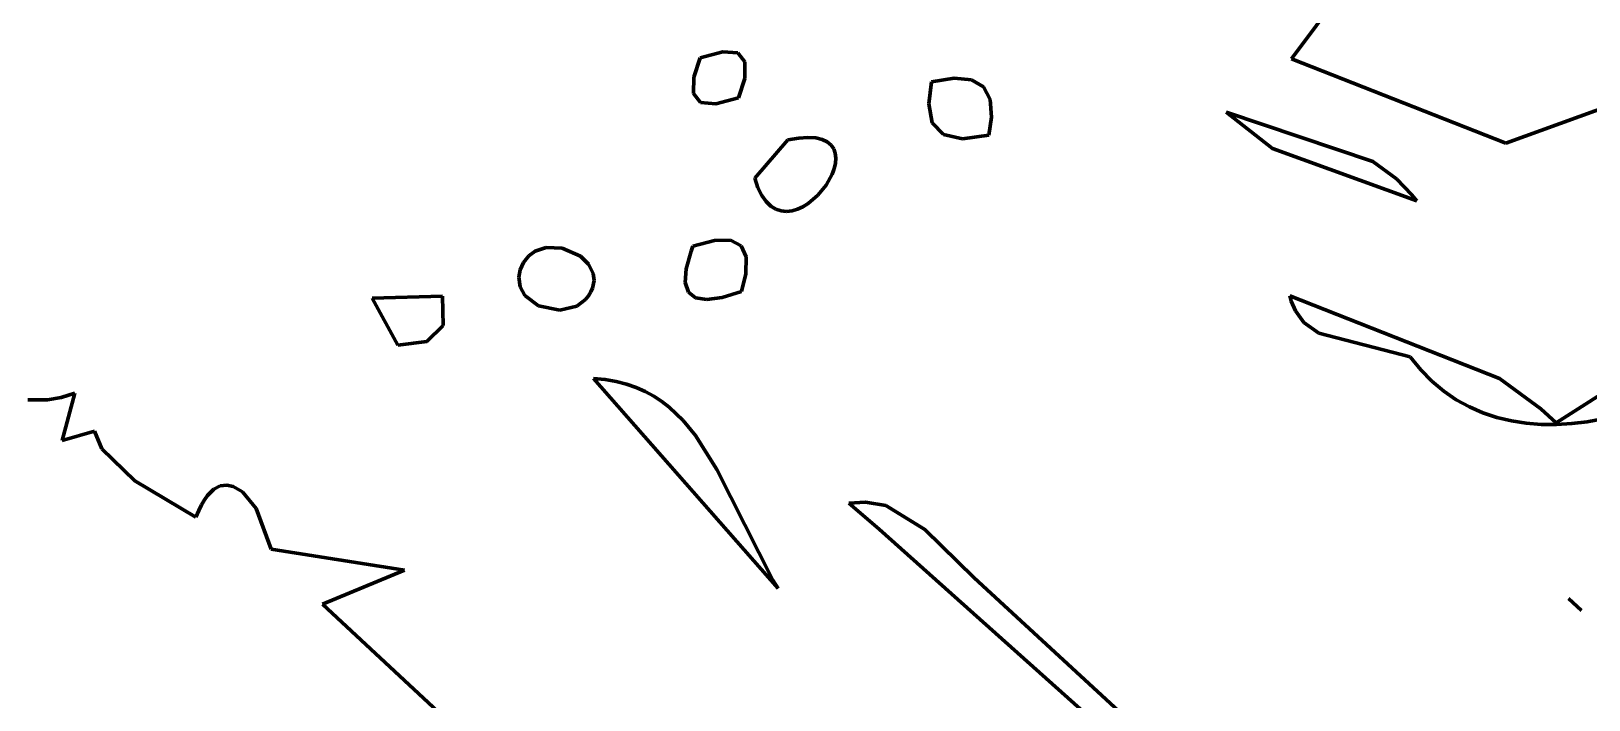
# Model space of a CAD drawing. Header units: millimetres. Extents: x 0 to 10.4, y 0 to 8.2.
# Drawn here: x 7.5 to 8.221, y 5.644 to 5.953 of the extents above; entities that cross this region are included whole.
import ezdxf

# ---------------------------------------------------------------- set-up
doc = ezdxf.new("R2010")
doc.units = ezdxf.units.MM
for name, color, linetype, lineweight in [('color#000000ff', 7, 'CONTINUOUS', 100), ('color#929292ff', 7, 'CONTINUOUS', 100), ('color#ffffffff', 7, 'CONTINUOUS', 100)]:
    doc.layers.add(name, color=color, linetype=linetype, lineweight=lineweight)

msp = doc.modelspace()

# ---------------------------------------------------------------- linework, layer by layer
at = {"layer": 'color#000000ff'}
for p, q in [((8.17724, 6.06713), (8.08315, 5.94031)), ((7.80948, 5.9408), (7.80653, 5.93188)), ((7.81991, 5.94369), (7.80948, 5.9408)), ((7.82681, 5.94309), (7.81991, 5.94369)), ((7.83019, 5.93898), (7.82681, 5.94309)), ((8.08315, 5.94031), (8.18222, 5.90135)), ((7.83004, 5.93136), (7.83019, 5.93898)), ((7.80653, 5.93188), (7.80629, 5.92433)), ((7.82722, 5.92235), (7.83004, 5.93136)), ((7.9165, 5.92973), (7.91519, 5.91964)), ((7.92696, 5.93144), (7.9165, 5.92973)), ((7.93497, 5.93066), (7.92696, 5.93144)), ((7.94052, 5.92739), (7.93497, 5.93066)), ((7.94362, 5.92164), (7.94052, 5.92739)), ((7.80629, 5.92433), (7.80966, 5.92022)), ((7.80966, 5.92022), (7.81664, 5.91956)), ((7.81664, 5.91956), (7.82722, 5.92235)), ((7.91519, 5.91964), (7.91685, 5.91073)), ((7.94428, 5.9134), (7.94362, 5.92164)), ((8.18222, 5.90135), (8.2326, 5.91965)), ((7.94303, 5.90502), (7.94428, 5.9134)), ((8.05282, 5.91579), (8.07424, 5.89899)), ((8.12079, 5.89288), (8.05282, 5.91579)), ((7.85932, 5.90403), (7.85503, 5.90374)), ((7.86293, 5.9038), (7.85932, 5.90403)), ((7.86589, 5.90311), (7.86293, 5.9038)), ((7.91685, 5.91073), (7.92204, 5.90533)), ((7.92204, 5.90533), (7.93077, 5.90343)), ((7.93077, 5.90343), (7.94303, 5.90502)), ((7.85001, 5.90288), (7.83467, 5.88514)), ((7.85503, 5.90374), (7.85001, 5.90288)), ((7.86824, 5.902), (7.86589, 5.90311)), ((7.87001, 5.90054), (7.86824, 5.902)), ((7.87124, 5.89876), (7.87001, 5.90054)), ((7.87197, 5.89673), (7.87124, 5.89876)), ((7.87223, 5.89449), (7.87197, 5.89673)), ((8.07424, 5.89899), (8.14103, 5.87467)), ((7.87056, 5.88703), (7.87149, 5.88959)), ((7.87149, 5.88959), (7.87206, 5.89209)), ((7.87206, 5.89209), (7.87223, 5.89449)), ((8.13167, 5.88492), (8.12079, 5.89288)), ((7.83467, 5.88514), (7.8362, 5.88075)), ((7.86776, 5.88197), (7.87056, 5.88703)), ((8.13885, 5.87747), (8.13167, 5.88492)), ((7.8362, 5.88075), (7.83797, 5.87718)), ((7.83797, 5.87718), (7.83997, 5.87438)), ((7.85944, 5.87345), (7.86396, 5.8773)), ((7.86396, 5.8773), (7.86776, 5.88197)), ((8.14103, 5.87467), (8.13885, 5.87747)), ((7.83997, 5.87438), (7.84215, 5.87229)), ((7.84215, 5.87229), (7.84447, 5.87087)), ((7.84447, 5.87087), (7.8469, 5.87007)), ((7.8469, 5.87007), (7.84941, 5.86982)), ((7.84941, 5.86982), (7.85195, 5.87009)), ((7.85195, 5.87009), (7.8545, 5.87082)), ((7.8545, 5.87082), (7.85701, 5.87196)), ((7.85701, 5.87196), (7.85944, 5.87345)), ((7.8061, 5.85372), (7.80524, 5.85142)), ((7.8161, 5.85644), (7.8061, 5.85372)), ((7.82354, 5.85652), (7.8161, 5.85644)), ((7.82842, 5.85398), (7.82354, 5.85652)), ((7.83075, 5.8488), (7.82842, 5.85398)), ((7.72768, 5.84628), (7.72608, 5.84277)), ((7.73011, 5.84935), (7.72768, 5.84628)), ((7.73307, 5.85151), (7.73011, 5.84935)), ((7.7382, 5.85319), (7.73307, 5.85151)), ((7.74556, 5.85288), (7.7382, 5.85319)), ((7.75399, 5.84913), (7.74556, 5.85288)), ((7.75776, 5.8455), (7.75399, 5.84913)), ((7.80524, 5.85142), (7.80297, 5.84332)), ((7.83053, 5.841), (7.83075, 5.8488)), ((7.72608, 5.84277), (7.72546, 5.83945)), ((7.72546, 5.83945), (7.72612, 5.83491)), ((7.75999, 5.84109), (7.75776, 5.8455)), ((7.76036, 5.83784), (7.75999, 5.84109)), ((7.80297, 5.84332), (7.80257, 5.83704)), ((7.82851, 5.83287), (7.83053, 5.841)), ((7.72612, 5.83491), (7.72837, 5.831)), ((7.75783, 5.83089), (7.75892, 5.83267)), ((7.75892, 5.83267), (7.75969, 5.83442)), ((7.75969, 5.83442), (7.76036, 5.83784)), ((7.80257, 5.83704), (7.80403, 5.83258)), ((7.80403, 5.83258), (7.80735, 5.82993)), ((7.81959, 5.83007), (7.82851, 5.83287)), ((7.69018, 5.8306), (7.6576, 5.82969)), ((7.6576, 5.82969), (7.66948, 5.80796)), ((7.69051, 5.81714), (7.69018, 5.8306)), ((7.72837, 5.831), (7.73468, 5.82625)), ((7.73468, 5.82625), (7.74443, 5.82415)), ((7.74443, 5.82415), (7.75241, 5.82609)), ((7.75241, 5.82609), (7.7564, 5.82911)), ((7.7564, 5.82911), (7.75783, 5.83089)), ((7.80735, 5.82993), (7.81254, 5.82909)), ((7.81254, 5.82909), (7.81959, 5.83007)), ((8.08226, 5.83089), (8.08297, 5.82834)), ((8.17937, 5.79258), (8.08226, 5.83089)), ((8.08297, 5.82834), (8.08487, 5.82385)), ((8.08487, 5.82385), (8.08881, 5.8185)), ((8.08881, 5.8185), (8.09571, 5.8135)), ((7.68298, 5.80963), (7.69051, 5.81714)), ((8.09571, 5.8135), (8.13805, 5.80257)), ((7.66948, 5.80796), (7.68298, 5.80963)), ((8.13805, 5.80257), (8.14289, 5.79662)), ((8.14289, 5.79662), (8.14807, 5.79135)), ((7.76015, 5.79257), (7.84559, 5.69546)), ((7.76551, 5.79209), (7.76015, 5.79257)), ((7.77055, 5.79124), (7.76551, 5.79209)), ((7.7753, 5.79004), (7.77055, 5.79124)), ((7.77977, 5.78849), (7.7753, 5.79004)), ((7.78398, 5.78663), (7.77977, 5.78849)), ((8.14807, 5.79135), (8.15358, 5.78675)), ((8.19853, 5.77865), (8.17937, 5.79258)), ((8.23833, 5.79287), (8.20558, 5.77209)), ((7.50745, 5.78271), (7.49832, 5.78271)), ((7.5137, 5.78377), (7.50745, 5.78271)), ((7.5201, 5.78578), (7.5137, 5.78377)), ((7.51418, 5.76393), (7.5201, 5.78578)), ((7.78793, 5.78447), (7.78398, 5.78663)), ((7.79165, 5.78202), (7.78793, 5.78447)), ((7.79516, 5.77932), (7.79165, 5.78202)), ((8.15358, 5.78675), (8.15937, 5.7828)), ((8.15937, 5.7828), (8.16542, 5.77947)), ((7.80156, 5.77319), (7.79516, 5.77932)), ((8.16542, 5.77947), (8.1717, 5.77674)), ((8.1717, 5.77674), (8.17819, 5.77459)), ((8.17819, 5.77459), (8.18486, 5.77299)), ((8.20558, 5.77209), (8.19853, 5.77865)), ((7.52916, 5.76825), (7.51418, 5.76393)), ((7.53259, 5.76004), (7.52916, 5.76825)), ((7.80728, 5.76625), (7.80156, 5.77319)), ((8.18486, 5.77299), (8.19169, 5.77193)), ((8.19169, 5.77193), (8.19863, 5.77139)), ((8.19863, 5.77139), (8.20567, 5.77133)), ((8.20567, 5.77133), (8.21279, 5.77175)), ((8.21279, 5.77175), (8.21994, 5.77261)), ((8.21994, 5.77261), (8.22711, 5.7739)), ((7.54781, 5.74535), (7.53259, 5.76004)), ((7.81715, 5.7505), (7.80728, 5.76625)), ((7.57607, 5.72843), (7.54781, 5.74535)), ((7.84311, 5.6993), (7.81715, 5.7505)), ((7.58152, 5.7385), (7.5801, 5.73656)), ((7.58296, 5.7401), (7.58152, 5.7385)), ((7.58442, 5.74136), (7.58296, 5.7401)), ((7.58739, 5.74293), (7.58442, 5.74136)), ((7.59037, 5.74335), (7.58739, 5.74293)), ((7.59333, 5.74273), (7.59037, 5.74335)), ((7.59761, 5.74014), (7.59333, 5.74273)), ((7.60396, 5.73246), (7.59761, 5.74014)), ((7.57737, 5.73154), (7.57607, 5.72843)), ((7.57872, 5.73424), (7.57737, 5.73154)), ((7.5801, 5.73656), (7.57872, 5.73424)), ((7.61098, 5.71364), (7.60396, 5.73246)), ((7.88596, 5.73548), (7.87821, 5.73492)), ((7.87821, 5.73492), (7.89233, 5.72298)), ((7.89534, 5.73382), (7.88596, 5.73548)), ((7.91345, 5.72286), (7.89534, 5.73382)), ((7.89233, 5.72298), (7.98971, 5.6359)), ((7.93624, 5.70049), (7.91345, 5.72286)), ((7.67267, 5.70393), (7.61098, 5.71364)), ((7.63461, 5.68827), (7.67267, 5.70393)), ((7.84559, 5.69546), (7.84311, 5.6993)), ((8.03751, 5.60732), (7.93624, 5.70049)), ((7.72236, 5.6068), (7.63461, 5.68827)), ((8.2113, 5.69089), (8.21735, 5.68533)), ((8.21735, 5.68533), (8.2113, 5.69089))]:
    msp.add_line(p, q, dxfattribs=at)
at = {"layer": 'color#929292ff'}
for p, q in [((7.80653, 5.93188), (7.80948, 5.9408)), ((7.80948, 5.9408), (7.81991, 5.94369)), ((7.81991, 5.94369), (7.82681, 5.94309)), ((7.82681, 5.94309), (7.83019, 5.93898)), ((7.83019, 5.93898), (7.83004, 5.93136)), ((7.80629, 5.92433), (7.80653, 5.93188)), ((7.83004, 5.93136), (7.82722, 5.92235)), ((7.91519, 5.91964), (7.9165, 5.92973)), ((7.9165, 5.92973), (7.92696, 5.93144)), ((7.92696, 5.93144), (7.93497, 5.93066)), ((7.93497, 5.93066), (7.94052, 5.92739)), ((7.94052, 5.92739), (7.94362, 5.92164)), ((7.80966, 5.92022), (7.80629, 5.92433)), ((7.81664, 5.91956), (7.80966, 5.92022)), ((7.82722, 5.92235), (7.81664, 5.91956)), ((7.91685, 5.91073), (7.91519, 5.91964)), ((7.94362, 5.92164), (7.94428, 5.9134)), ((7.94428, 5.9134), (7.94303, 5.90502)), ((7.85503, 5.90374), (7.85932, 5.90403)), ((7.85932, 5.90403), (7.86293, 5.9038)), ((7.86293, 5.9038), (7.86589, 5.90311)), ((7.92204, 5.90533), (7.91685, 5.91073)), ((7.93077, 5.90343), (7.92204, 5.90533)), ((7.94303, 5.90502), (7.93077, 5.90343)), ((7.83467, 5.88514), (7.85001, 5.90288)), ((7.85001, 5.90288), (7.85503, 5.90374)), ((7.86589, 5.90311), (7.86824, 5.902)), ((7.86824, 5.902), (7.87001, 5.90054)), ((7.87001, 5.90054), (7.87124, 5.89876)), ((7.87124, 5.89876), (7.87197, 5.89673)), ((7.87197, 5.89673), (7.87223, 5.89449)), ((7.87149, 5.88959), (7.87056, 5.88703)), ((7.87206, 5.89209), (7.87149, 5.88959)), ((7.87223, 5.89449), (7.87206, 5.89209)), ((7.8362, 5.88075), (7.83467, 5.88514)), ((7.87056, 5.88703), (7.86776, 5.88197)), ((7.83797, 5.87718), (7.8362, 5.88075)), ((7.83997, 5.87438), (7.83797, 5.87718)), ((7.86396, 5.8773), (7.85944, 5.87345)), ((7.86776, 5.88197), (7.86396, 5.8773)), ((7.84215, 5.87229), (7.83997, 5.87438)), ((7.84447, 5.87087), (7.84215, 5.87229)), ((7.8469, 5.87007), (7.84447, 5.87087)), ((7.84941, 5.86982), (7.8469, 5.87007)), ((7.85195, 5.87009), (7.84941, 5.86982)), ((7.8545, 5.87082), (7.85195, 5.87009)), ((7.85701, 5.87196), (7.8545, 5.87082)), ((7.85944, 5.87345), (7.85701, 5.87196)), ((7.6576, 5.82969), (7.69018, 5.8306)), ((7.66948, 5.80796), (7.6576, 5.82969)), ((7.69018, 5.8306), (7.69051, 5.81714)), ((7.69051, 5.81714), (7.68298, 5.80963)), ((7.68298, 5.80963), (7.66948, 5.80796)), ((7.76015, 5.79257), (7.76551, 5.79209)), ((7.84559, 5.69546), (7.76015, 5.79257)), ((7.76551, 5.79209), (7.77055, 5.79124)), ((7.77055, 5.79124), (7.7753, 5.79004)), ((7.7753, 5.79004), (7.77977, 5.78849)), ((7.77977, 5.78849), (7.78398, 5.78663)), ((7.78398, 5.78663), (7.78793, 5.78447)), ((7.78793, 5.78447), (7.79165, 5.78202)), ((7.79165, 5.78202), (7.79516, 5.77932)), ((7.79516, 5.77932), (7.80156, 5.77319)), ((7.80156, 5.77319), (7.80728, 5.76625)), ((7.80728, 5.76625), (7.81715, 5.7505)), ((7.81715, 5.7505), (7.84311, 5.6993)), ((7.84311, 5.6993), (7.84559, 5.69546)), ((8.2113, 5.69089), (8.21735, 5.68533)), ((8.21735, 5.68533), (8.2113, 5.69089))]:
    msp.add_line(p, q, dxfattribs=at)
at = {"layer": 'color#ffffffff'}
for p, q in [((8.08315, 5.94031), (8.17724, 6.06713)), ((8.18222, 5.90135), (8.08315, 5.94031)), ((8.2326, 5.91965), (8.18222, 5.90135)), ((8.05282, 5.91579), (8.12079, 5.89288)), ((8.07424, 5.89899), (8.05282, 5.91579)), ((8.14103, 5.87467), (8.07424, 5.89899)), ((8.12079, 5.89288), (8.13167, 5.88492)), ((8.13167, 5.88492), (8.13885, 5.87747)), ((8.13885, 5.87747), (8.14103, 5.87467)), ((7.80524, 5.85142), (7.8061, 5.85372)), ((7.8061, 5.85372), (7.8161, 5.85644)), ((7.8161, 5.85644), (7.82354, 5.85652)), ((7.82354, 5.85652), (7.82842, 5.85398)), ((7.82842, 5.85398), (7.83075, 5.8488)), ((7.72608, 5.84277), (7.72768, 5.84628)), ((7.72768, 5.84628), (7.73011, 5.84935)), ((7.73011, 5.84935), (7.73307, 5.85151)), ((7.73307, 5.85151), (7.7382, 5.85319)), ((7.7382, 5.85319), (7.74556, 5.85288)), ((7.74556, 5.85288), (7.75399, 5.84913)), ((7.75399, 5.84913), (7.75776, 5.8455)), ((7.80297, 5.84332), (7.80524, 5.85142)), ((7.83075, 5.8488), (7.83053, 5.841)), ((7.72546, 5.83945), (7.72608, 5.84277)), ((7.72612, 5.83491), (7.72546, 5.83945)), ((7.75776, 5.8455), (7.75999, 5.84109)), ((7.75999, 5.84109), (7.76036, 5.83784)), ((7.80257, 5.83704), (7.80297, 5.84332)), ((7.83053, 5.841), (7.82851, 5.83287)), ((7.72837, 5.831), (7.72612, 5.83491)), ((7.75892, 5.83267), (7.75783, 5.83089)), ((7.75969, 5.83442), (7.75892, 5.83267)), ((7.76036, 5.83784), (7.75969, 5.83442)), ((7.80403, 5.83258), (7.80257, 5.83704)), ((7.80735, 5.82993), (7.80403, 5.83258)), ((7.82851, 5.83287), (7.81959, 5.83007)), ((7.73468, 5.82625), (7.72837, 5.831)), ((7.74443, 5.82415), (7.73468, 5.82625)), ((7.75241, 5.82609), (7.74443, 5.82415)), ((7.7564, 5.82911), (7.75241, 5.82609)), ((7.75783, 5.83089), (7.7564, 5.82911)), ((7.81254, 5.82909), (7.80735, 5.82993)), ((7.81959, 5.83007), (7.81254, 5.82909)), ((8.08226, 5.83089), (8.17937, 5.79258)), ((8.08297, 5.82834), (8.08226, 5.83089)), ((8.08487, 5.82385), (8.08297, 5.82834)), ((8.08881, 5.8185), (8.08487, 5.82385)), ((8.09571, 5.8135), (8.08881, 5.8185)), ((8.13805, 5.80257), (8.09571, 5.8135)), ((8.14289, 5.79662), (8.13805, 5.80257)), ((8.14807, 5.79135), (8.14289, 5.79662)), ((8.15358, 5.78675), (8.14807, 5.79135)), ((8.17937, 5.79258), (8.19853, 5.77865)), ((8.20558, 5.77209), (8.23833, 5.79287)), ((7.49832, 5.78271), (7.50745, 5.78271)), ((7.50745, 5.78271), (7.5137, 5.78377)), ((7.5137, 5.78377), (7.5201, 5.78578)), ((7.5201, 5.78578), (7.51418, 5.76393)), ((8.15937, 5.7828), (8.15358, 5.78675)), ((8.16542, 5.77947), (8.15937, 5.7828)), ((8.1717, 5.77674), (8.16542, 5.77947)), ((8.17819, 5.77459), (8.1717, 5.77674)), ((8.18486, 5.77299), (8.17819, 5.77459)), ((8.19853, 5.77865), (8.20558, 5.77209)), ((7.51418, 5.76393), (7.52916, 5.76825)), ((7.52916, 5.76825), (7.53259, 5.76004)), ((8.19169, 5.77193), (8.18486, 5.77299)), ((8.19863, 5.77139), (8.19169, 5.77193)), ((8.20567, 5.77133), (8.19863, 5.77139)), ((8.21279, 5.77175), (8.20567, 5.77133)), ((8.21994, 5.77261), (8.21279, 5.77175)), ((8.22711, 5.7739), (8.21994, 5.77261)), ((7.53259, 5.76004), (7.54781, 5.74535)), ((7.54781, 5.74535), (7.57607, 5.72843)), ((7.5801, 5.73656), (7.58152, 5.7385)), ((7.58152, 5.7385), (7.58296, 5.7401)), ((7.58296, 5.7401), (7.58442, 5.74136)), ((7.58442, 5.74136), (7.58739, 5.74293)), ((7.58739, 5.74293), (7.59037, 5.74335)), ((7.59037, 5.74335), (7.59333, 5.74273)), ((7.59333, 5.74273), (7.59761, 5.74014)), ((7.59761, 5.74014), (7.60396, 5.73246)), ((7.57607, 5.72843), (7.57737, 5.73154)), ((7.57737, 5.73154), (7.57872, 5.73424)), ((7.57872, 5.73424), (7.5801, 5.73656)), ((7.60396, 5.73246), (7.61098, 5.71364)), ((7.87821, 5.73492), (7.88596, 5.73548)), ((7.89233, 5.72298), (7.87821, 5.73492)), ((7.88596, 5.73548), (7.89534, 5.73382)), ((7.89534, 5.73382), (7.91345, 5.72286)), ((7.98971, 5.6359), (7.89233, 5.72298)), ((7.91345, 5.72286), (7.93624, 5.70049)), ((7.61098, 5.71364), (7.67267, 5.70393)), ((7.67267, 5.70393), (7.63461, 5.68827)), ((7.93624, 5.70049), (8.03751, 5.60732)), ((7.63461, 5.68827), (7.72236, 5.6068))]:
    msp.add_line(p, q, dxfattribs=at)

doc.saveas('drawing.dxf')
